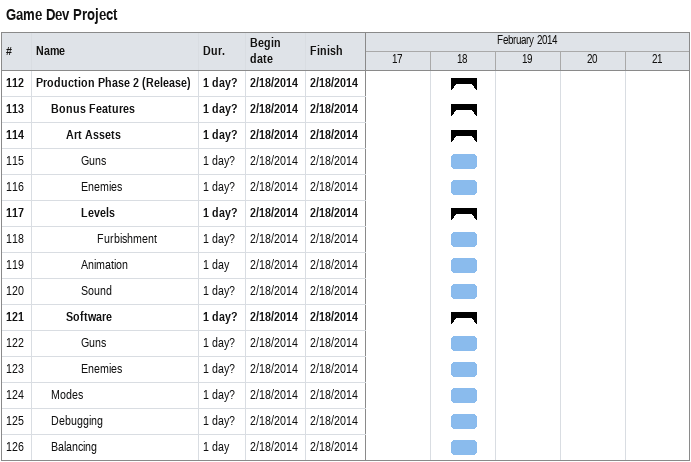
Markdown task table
Game Dev Project

| ID | Level | Task | Duration | Start | Finish |
|---|---|---|---|---|---|
| 112 | 1 | **Production Phase 2 (Release)** | 1d? | 2014-02-18 | 2014-02-18 |
| 113 | 2 | **Bonus Features** | 1d? | 2014-02-18 | 2014-02-18 |
| 114 | 3 | **Art Assets** | 1d? | 2014-02-18 | 2014-02-18 |
| 115 | 4 | Guns | 1d? | 2014-02-18 | 2014-02-18 |
| 116 | 4 | Enemies | 1d? | 2014-02-18 | 2014-02-18 |
| 117 | 4 | **Levels** | 1d? | 2014-02-18 | 2014-02-18 |
| 118 | 5 | Furbishment | 1d? | 2014-02-18 | 2014-02-18 |
| 119 | 4 | Animation | 1d | 2014-02-18 | 2014-02-18 |
| 120 | 4 | Sound | 1d? | 2014-02-18 | 2014-02-18 |
| 121 | 3 | **Software** | 1d? | 2014-02-18 | 2014-02-18 |
| 122 | 4 | Guns | 1d? | 2014-02-18 | 2014-02-18 |
| 123 | 4 | Enemies | 1d? | 2014-02-18 | 2014-02-18 |
| 124 | 2 | Modes | 1d? | 2014-02-18 | 2014-02-18 |
| 125 | 2 | Debugging | 1d? | 2014-02-18 | 2014-02-18 |
| 126 | 2 | Balancing | 1d | 2014-02-18 | 2014-02-18 |
